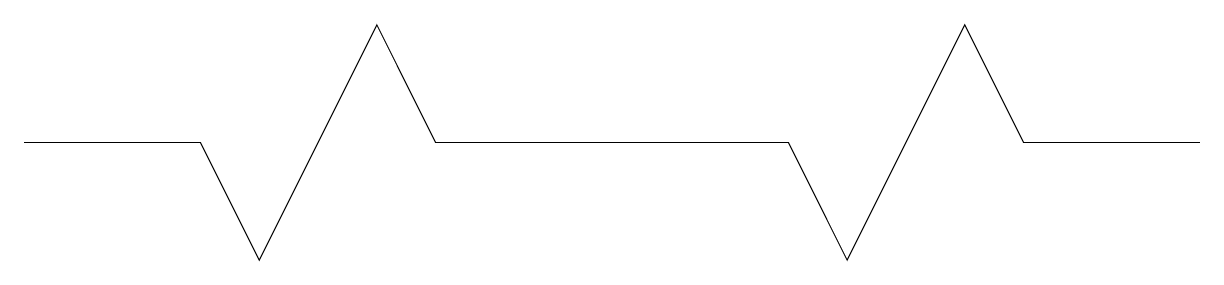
# Model space of a CAD drawing. Header units: millimetres. Extents: x -5 to 5, y -1 to 1.
import ezdxf

# ---------------------------------------------------------------- set-up
doc = ezdxf.new("R2010")
doc.units = ezdxf.units.MM
doc.header["$MEASUREMENT"] = 0

# ---------------------------------------------------------------- blocks, each defined once
blk = doc.blocks.new('Anno_Break_Double')
at = {"const_width": 0.01}
blk.add_lwpolyline([(-5, 0), (-3.5, 0), (-3, -1), (-2, 1), (-1.5, 0), (0, 0), (1.5, 0), (2, -1), (3, 1), (3.5, 0), (5, 0)], dxfattribs=at)

msp = doc.modelspace()

# ---------------------------------------------------------------- block references
msp.add_blockref('Anno_Break_Double', (0, 0))

doc.saveas('drawing.dxf')
